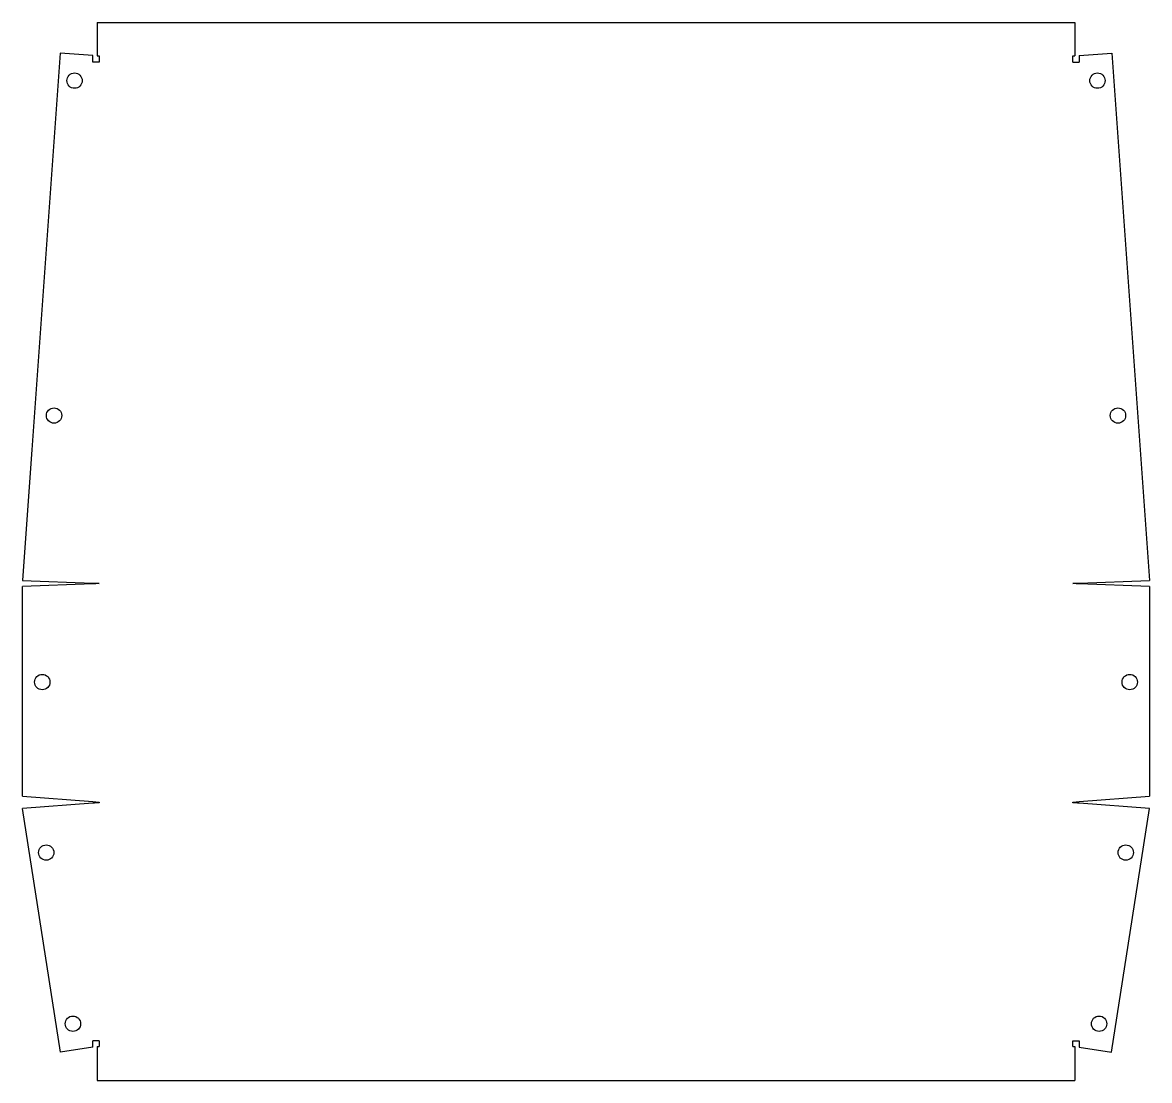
# Model space of a CAD drawing. Header units: millimetres. Extents: x 64 to 578, y -14 to 468.
import ezdxf

# ---------------------------------------------------------------- set-up
doc = ezdxf.new("R2010")
doc.units = ezdxf.units.MM
doc.layers.add('BASE_', color=7, linetype='Continuous')
doc.layers.add('Default', color=7, linetype='Continuous')

# ---------------------------------------------------------------- blocks, each defined once
blk = doc.blocks.new('SE')
at = {"layer": 'BASE_', "color": 7, "linetype": 'Continuous'}
for p, q in [((97.58, 468.13), (97.58, 452.92)), ((97.58, 468.13), (543.58, 468.13)), ((543.58, 468.13), (543.58, 452.92)), ((80.67, 454.1), (63.57, 213.64)), ((95.56, 453.05), (80.67, 454.1)), ((95.56, 450.04), (95.56, 453.05)), ((97.58, 452.92), (98.58, 452.92)), ((98.58, 452.92), (98.58, 450.04)), ((542.58, 452.92), (543.58, 452.92)), ((542.58, 450.04), (542.58, 452.92)), ((545.59, 453.05), (560.48, 454.1)), ((545.59, 453.05), (545.59, 450.04)), ((560.48, 454.1), (577.58, 213.64)), ((98.58, 450.04), (95.56, 450.04)), ((542.58, 450.04), (545.59, 450.04)), ((95.56, 212.09), (63.56, 210.91)), ((63.56, 115.24), (63.56, 210.91)), ((63.57, 213.64), (95.56, 212.45)), ((98.58, 212.34), (98.58, 212.21)), ((98.58, 212.21), (98.58, 212.2)), ((542.58, 212.21), (542.58, 212.34)), ((542.58, 212.21), (542.58, 212.2)), ((545.59, 212.45), (577.58, 213.64)), ((577.59, 210.91), (545.59, 212.09)), ((577.59, 210.91), (577.59, 115.24)), ((63.56, 115.24), (95.56, 112.8)), ((545.59, 112.8), (577.59, 115.24)), ((95.56, 112.02), (63.59, 109.58)), ((80.92, -1.55), (63.59, 109.58)), ((98.58, 112.57), (98.58, 112.54)), ((98.58, 112.54), (98.58, 112.25)), ((542.58, 112.57), (542.58, 112.54)), ((542.58, 112.25), (542.58, 112.54)), ((577.57, 109.58), (545.59, 112.02)), ((560.23, -1.55), (577.57, 109.58)), ((95.56, 0.71), (80.92, -1.55)), ((98.58, 3.74), (95.56, 3.74)), ((95.56, 0.71), (95.56, 3.74)), ((97.58, 1.02), (98.58, 1.02)), ((97.58, 1.02), (97.58, -14.41)), ((98.58, 3.74), (98.58, 1.02)), ((542.58, 3.74), (545.59, 3.74)), ((542.58, 1.02), (542.58, 3.74)), ((542.58, 1.02), (543.58, 1.02)), ((543.58, 1.02), (543.58, -14.41)), ((545.59, 3.74), (545.59, 0.71)), ((545.59, 0.71), (560.23, -1.55)), ((97.58, -14.41), (543.58, -14.41))]:
    blk.add_line(p, q, dxfattribs=at)
for centre in [(87.29, 441.62), (553.87, 441.62), (77.93, 288.88), (563.23, 288.88), (72.56, 167.31), (568.59, 167.31), (74.37, 89.53), (566.78, 89.53), (86.55, 11.47), (554.61, 11.47)]:
    blk.add_circle(centre, 3.5, dxfattribs=at)
for points in [[(95.56, 212.45), (96.06, 212.42), (96.57, 212.39), (97.57, 212.35), (98.07, 212.34), (98.58, 212.34)], [(98.58, 212.2), (98.07, 212.2), (97.57, 212.19), (96.57, 212.15), (96.06, 212.12), (95.56, 212.09)], [(542.58, 212.34), (543.08, 212.34), (543.58, 212.35), (544.59, 212.39), (545.09, 212.42), (545.59, 212.45)], [(545.59, 212.09), (545.09, 212.12), (544.59, 212.15), (543.58, 212.19), (543.08, 212.2), (542.58, 212.2)], [(95.56, 112.8), (96.06, 112.74), (96.56, 112.68), (97.57, 112.6), (98.07, 112.57), (98.58, 112.57)], [(98.58, 112.25), (98.07, 112.25), (97.57, 112.22), (96.56, 112.14), (96.06, 112.08), (95.56, 112.02)], [(542.58, 112.57), (543.08, 112.57), (543.59, 112.6), (544.59, 112.68), (545.09, 112.74), (545.59, 112.8)], [(545.59, 112.02), (545.09, 112.08), (544.59, 112.14), (543.59, 112.22), (543.08, 112.25), (542.58, 112.25)]]:
    blk.add_open_spline(points, degree=3, knots=[0, 0, 0, 0, 0.5, 0.5, 1, 1, 1, 1], dxfattribs=at)

msp = doc.modelspace()

# ---------------------------------------------------------------- block references
at = {"layer": 'Default'}
msp.add_blockref('SE', (0, 0), dxfattribs=at)

doc.saveas('drawing.dxf')
